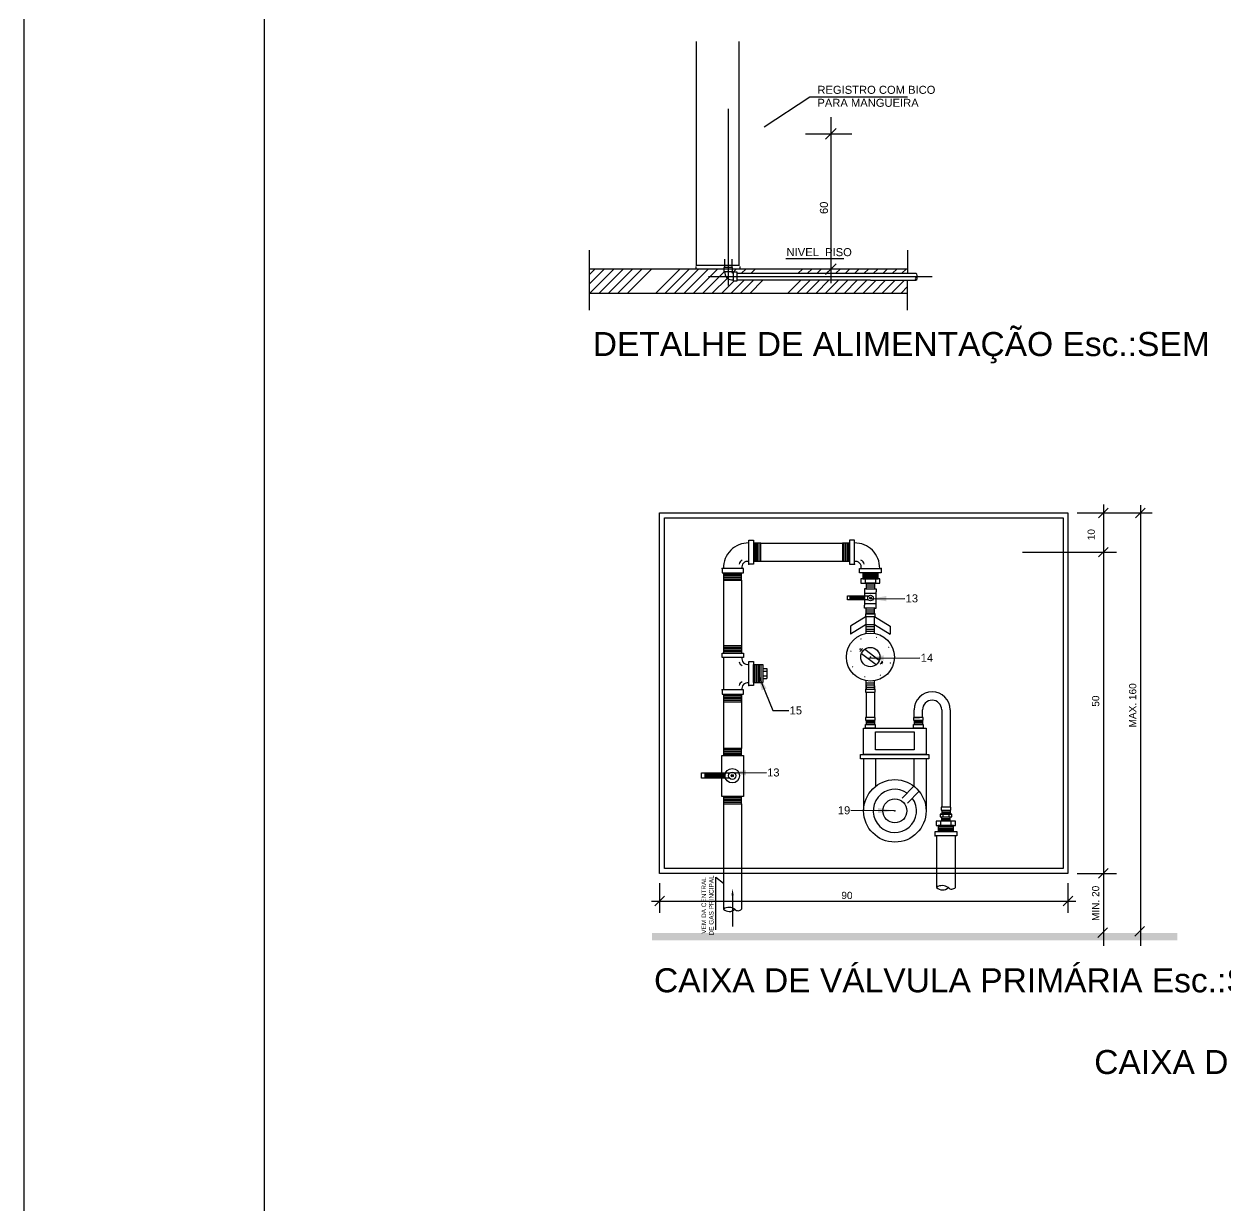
# Paper-space layout 'P12 (2)' of a CAD drawing. Extents: x 32 to 873, y 2 to 596.
# Drawn here: x 32.4 to 182.5, y 335.6 to 483.2 of the extents above; entities that cross this region are included whole.
import ezdxf

# ---------------------------------------------------------------- set-up
doc = ezdxf.new("R2010")
doc.units = 0
doc.header["$MEASUREMENT"] = 0
doc.linetypes.add('CORTE', pattern=[2850, 2150, -300, 0, -100, 0, -300])
doc.layers.get('0').update_dxf_attribs({"linetype": 'CONTINUOUS'})
for name, color, linetype in [('03', 7, 'CONTINUOUS'), ('05', 4, 'CONTINUOUS'), ('06', 1, 'CONTINUOUS'), ('carimbo', 4, 'CONTINUOUS'), ('CONEXAO_AG_FRIA', 2, 'CONTINUOUS')]:
    doc.layers.add(name, color=color, linetype=linetype)
doc.styles.get("Standard").update_dxf_attribs({"font": 'arial.ttf'})
doc.dimstyles.get("Standard").update_dxf_attribs({"dimtxt": 0.18, "dimasz": 0.18, "dimexe": 0.18, "dimexo": 0.0625, "dimgap": 0.09, "dimtad": 0, "dimtih": 1, "dimtoh": 1, "dimdec": 4, "dimzin": 0, "dimdsep": 46, "dimtxsty": 'Standard', "dimcen": 0.09, "dimadec": 0, "dimazin": 0, "dimtfac": 1, "dimtdec": 4, "dimtofl": 0, "dimtmove": 0, "dimatfit": 3, "dimfxl": 0, "dimtolj": 1, "dimtzin": 0, "dimarcsym": 0})

# ---------------------------------------------------------------- blocks, each defined once
blk = doc.blocks.new('A1')
blk.add_lwpolyline([(841, 0), (0, 0), (0, 594), (841, 594)], close=True)
at = {"color": 2}
blk.add_lwpolyline([(831, 10), (831, 584), (30, 584), (30, 10), (831, 10)], dxfattribs=at)

psp = doc.layouts.new('P12 (2)')

# ---------------------------------------------------------------- linework, layer by layer
at = {"color": 0, "linetype": 'Continuous'}
for p, q in [((102.992, 451.86), (103.705, 452.572)), ((102.992, 450.681), (104.883, 452.572)), ((103.062, 449.572), (106.062, 452.572)), ((104.24, 449.572), (107.24, 452.572)), ((105.419, 449.572), (108.419, 452.572)), ((106.597, 449.572), (109.597, 452.572)), ((107.776, 449.572), (110.776, 452.572)), ((111.311, 449.572), (114.311, 452.572)), ((112.49, 449.572), (115.49, 452.572)), ((113.668, 449.572), (116.668, 452.572)), ((114.847, 449.572), (117.847, 452.572)), ((116.025, 449.572), (119.025, 452.572)), ((117.204, 449.572), (119.898, 452.267)), ((120.993, 452.183), (121.382, 452.572)), ((122.037, 452.048), (122.561, 452.572)), ((123.215, 452.048), (123.739, 452.572)), ((129.108, 452.048), (129.632, 452.572)), ((130.287, 452.048), (130.81, 452.572)), ((131.465, 452.048), (131.989, 452.572)), ((132.644, 452.048), (133.167, 452.572)), ((133.822, 452.048), (134.346, 452.572)), ((135.001, 452.048), (135.525, 452.572)), ((136.179, 452.048), (136.703, 452.572)), ((137.358, 452.048), (137.882, 452.572)), ((138.536, 452.048), (139.06, 452.572)), ((139.715, 452.048), (140.239, 452.572)), ((140.893, 452.048), (141.417, 452.572)), ((142.072, 452.048), (142.596, 452.572)), ((118.382, 449.572), (120.26, 451.45)), ((119.561, 449.572), (121.105, 451.117)), ((120.739, 449.572), (122.349, 451.182)), ((121.918, 449.572), (123.527, 451.182)), ((123.096, 449.572), (124.706, 451.182)), ((127.81, 449.572), (129.42, 451.182)), ((128.989, 449.572), (130.598, 451.182)), ((130.167, 449.572), (131.777, 451.182)), ((131.346, 449.572), (132.955, 451.182)), ((132.525, 449.572), (134.134, 451.182)), ((133.703, 449.572), (135.312, 451.182)), ((134.882, 449.572), (136.491, 451.182)), ((136.06, 449.572), (137.669, 451.182)), ((137.239, 449.572), (138.848, 451.182)), ((138.417, 449.572), (140.026, 451.182)), ((139.596, 449.572), (141.205, 451.182)), ((140.774, 449.572), (142.384, 451.182)), ((141.953, 449.572), (142.771, 450.391))]:
    psp.add_line(p, q, dxfattribs=at)
at = {"layer": '03', "linetype": 'Continuous'}
for p, q in [((137.014, 404.57), (138.861, 403.169)), ((137.422, 405.089), (139.234, 403.713))]:
    psp.add_line(p, q, dxfattribs=at)
at = {"layer": '03', "linetype": 'Continuous', "const_width": 0.0742}
for points in [[(136.908, 406.376, 1), (136.984, 406.376, 1)], [(138.862, 406.575, 1), (138.938, 406.575, 1)], [(140.384, 405.334, 1), (140.46, 405.334, 1)], [(135.667, 404.853, 1), (135.743, 404.853, 1)], [(135.866, 402.9, 1), (135.942, 402.9, 1)], [(140.584, 403.38, 1), (140.659, 403.38, 1)], [(137.389, 401.659, 1), (137.465, 401.659, 1)], [(139.343, 401.858, 1), (139.419, 401.858, 1)]]:
    psp.add_lwpolyline(points, format="xyb", close=True, dxfattribs=at)
at = {"layer": '03', "linetype": 'Continuous'}
for radius in [3, 1.2]:
    psp.add_circle((138.125, 404.117), radius, dxfattribs=at)
for centre, radius, start, end in [((138.143, 404.107), 1.654, 139.25884, 146.99731), ((138.111, 404.064), 1.488, 131.0149, 150.03603), ((138.284, 404.253), 1.488, 316.20895, 335.23008), ((138.293, 404.369), 1.654, 319.25884, 326.99731)]:
    psp.add_arc(centre, radius, start, end, dxfattribs=at)
psp.add_point((138.125, 404.117), dxfattribs=at)
at = {"layer": '05', "linetype": 'Continuous'}
for p, q in [((135.275, 411.753), (137.935, 411.752)), ((135.275, 411.26), (135.275, 411.753)), ((135.529, 411.634), (137.471, 411.634)), ((135.529, 411.529), (137.426, 411.529)), ((135.529, 411.41), (137.426, 411.41)), ((137.89, 411.26), (135.275, 411.26)), ((117.049, 389.656), (120.596, 389.654)), ((117.049, 388.998), (117.049, 389.656)), ((120.536, 388.998), (117.049, 388.998)), ((117.388, 389.497), (119.977, 389.497)), ((117.388, 389.357), (119.917, 389.357)), ((117.388, 389.198), (119.917, 389.198))]:
    psp.add_line(p, q, dxfattribs=at)
for points, const_width in [([(116.396, 481.021), (116.396, 453.021), (121.73, 453.021), (121.73, 481.021)], 0.167), ([(110.858, 369.191), (176.482, 369.191)], 0.9)]:
    psp.add_lwpolyline(points, dxfattribs=dict(at, const_width=const_width))
for centre, radius in [((138.143, 411.485), 0.344), ((120.873, 389.298), 0.458)]:
    psp.add_circle(centre, radius, dxfattribs=at)
at = {"layer": '06', "color": 5, "linetype": 'Continuous'}
for p, q in [((124.846, 470.345), (130.568, 474.076)), ((130.568, 474.076), (142.769, 474.076)), ((133.196, 471.542), (133.196, 450.802)), ((132.53, 468.771), (133.863, 470.104)), ((130.005, 469.437), (135.824, 469.437)), ((127.575, 453.906), (134.792, 453.906)), ((132.501, 451.906), (133.834, 453.239)), ((163.974, 422.107), (173.312, 422.107)), ((166.629, 421.507), (167.829, 422.707)), ((167.229, 423.172), (167.229, 368.077)), ((171.256, 421.507), (172.456, 422.707)), ((171.856, 423.086), (171.856, 368.077)), ((166.629, 416.618), (167.829, 417.818)), ((157.12, 417.218), (168.857, 417.218)), ((163.974, 377.107), (168.857, 377.107)), ((166.629, 376.507), (167.829, 377.707)), ((111.801, 375.874), (111.801, 372.19)), ((118.825, 370.048), (118.825, 376.645)), ((118.825, 376.645), (119.784, 375.874)), ((162.801, 375.874), (162.801, 372.19)), ((111.201, 373.046), (112.401, 374.246)), ((120.909, 374.379), (120.909, 370.476)), ((162.201, 373.046), (163.401, 374.246)), ((110.772, 373.646), (163.803, 373.646)), ((166.544, 369.105), (167.744, 370.305)), ((171.17, 369.276), (172.37, 370.476))]:
    psp.add_line(p, q, dxfattribs=at)
at = {"layer": '06', "linetype": 'Continuous'}
for p, q in [((120.364, 472.575), (120.364, 450.52)), ((102.992, 454.931), (102.992, 447.423)), ((142.771, 454.931), (142.771, 452.048)), ((116.326, 452.572), (102.992, 452.572)), ((116.326, 452.878), (116.326, 452.572)), ((142.771, 452.572), (116.326, 452.572)), ((121.826, 452.878), (121.826, 452.572)), ((117.898, 451.65), (145.866, 451.65)), ((142.771, 447.423), (142.771, 451.182)), ((102.992, 449.572), (142.771, 449.572)), ((111.801, 377.107), (111.801, 422.107)), ((162.801, 422.107), (162.801, 377.107)), ((112.401, 377.707), (112.401, 421.507)), ((162.201, 421.507), (162.201, 377.707))]:
    psp.add_line(p, q, dxfattribs=at)
at = {"layer": '06', "color": 240, "linetype": 'Continuous'}
for p, q in [((122.934, 418.718), (123.534, 418.718)), ((122.934, 415.718), (122.934, 418.718)), ((123.534, 418.718), (123.534, 415.718)), ((124.434, 418.343), (123.534, 418.343)), ((123.667, 418.343), (123.667, 416.093)), ((123.667, 416.093), (123.667, 418.343)), ((123.855, 416.093), (123.855, 418.343)), ((124.044, 416.093), (124.044, 418.343)), ((124.245, 416.093), (124.245, 418.343)), ((124.434, 418.343), (129.534, 418.343)), ((124.434, 416.093), (124.434, 418.343)), ((129.534, 418.343), (134.634, 418.343)), ((134.634, 418.343), (134.634, 416.093)), ((135.534, 418.343), (134.634, 418.343)), ((134.822, 418.343), (134.822, 416.093)), ((135.023, 418.343), (135.023, 416.093)), ((135.212, 418.343), (135.212, 416.093)), ((135.4, 418.343), (135.4, 416.093)), ((136.134, 418.718), (135.534, 418.718)), ((135.534, 418.718), (135.534, 415.718)), ((136.134, 415.718), (136.134, 418.718)), ((123.534, 416.093), (124.434, 416.093)), ((124.434, 416.093), (129.534, 416.093)), ((129.534, 416.093), (134.634, 416.093)), ((134.634, 416.093), (135.534, 416.093)), ((119.592, 415.193), (119.592, 414.653)), ((122.292, 415.193), (119.592, 415.193)), ((119.592, 414.653), (122.292, 414.653)), ((119.784, 414.653), (119.784, 413.708)), ((119.784, 414.474), (122.034, 414.474)), ((122.034, 413.708), (122.034, 414.653)), ((122.292, 414.653), (122.292, 415.193)), ((123.534, 415.718), (122.934, 415.718)), ((135.534, 415.718), (136.134, 415.718)), ((136.775, 414.653), (136.775, 415.193)), ((136.775, 415.193), (139.475, 415.193)), ((139.475, 414.653), (136.775, 414.653)), ((137.169, 414.653), (137.169, 413.888)), ((137.169, 414.539), (139.082, 414.539)), ((139.082, 413.888), (139.082, 414.653)), ((139.475, 415.193), (139.475, 414.653)), ((119.784, 414.286), (122.034, 414.286)), ((119.784, 414.098), (119.784, 404.613)), ((119.784, 414.098), (122.034, 414.098)), ((119.784, 413.896), (122.034, 413.896)), ((119.784, 413.708), (122.034, 413.708)), ((122.034, 413.708), (122.034, 404.613)), ((139.325, 413.888), (136.925, 413.888)), ((136.925, 413.888), (136.925, 413.348)), ((136.925, 413.348), (139.325, 413.348)), ((137.169, 414.379), (139.082, 414.379)), ((137.169, 414.219), (139.082, 414.219)), ((137.169, 414.048), (139.082, 414.048)), ((137.169, 413.888), (139.082, 413.888)), ((137.484, 413.888), (137.484, 413.348)), ((138.725, 413.348), (137.525, 413.348)), ((137.6, 413.348), (137.6, 412.635)), ((137.6, 413.128), (138.65, 413.128)), ((138.65, 413.348), (138.65, 412.635)), ((138.812, 413.348), (138.812, 413.888)), ((139.325, 413.348), (139.325, 413.888)), ((137.413, 412.26), (137.413, 410.618)), ((137.413, 412.115), (138.838, 412.115)), ((137.6, 412.883), (138.65, 412.883)), ((138.838, 410.618), (138.838, 412.26)), ((137.413, 410.795), (138.838, 410.795)), ((137.6, 409.531), (137.6, 410.244)), ((137.6, 409.995), (138.65, 409.995)), ((138.65, 409.531), (138.65, 410.244)), ((137.6, 409.171), (135.65, 407.971)), ((137.525, 409.531), (137.525, 409.171)), ((138.725, 409.531), (137.525, 409.531)), ((137.525, 409.171), (138.725, 409.171)), ((137.6, 409.75), (138.65, 409.75)), ((137.6, 409.531), (138.65, 409.531)), ((137.6, 407.071), (137.6, 409.171)), ((137.6, 409.171), (138.65, 409.171)), ((138.65, 409.171), (140.6, 407.971)), ((138.65, 407.071), (138.65, 409.171)), ((138.725, 409.171), (138.725, 409.531)), ((137.6, 408.166), (135.65, 406.966)), ((135.65, 407.971), (135.65, 406.966)), ((137.6, 408.166), (138.65, 408.166)), ((137.6, 407.92), (138.65, 407.92)), ((137.6, 407.608), (138.65, 407.608)), ((137.6, 407.362), (138.65, 407.362)), ((138.65, 408.166), (140.6, 406.966)), ((140.6, 407.971), (140.6, 406.966)), ((119.784, 405.558), (122.034, 405.558)), ((119.592, 404.613), (122.292, 404.613)), ((119.592, 404.073), (119.592, 404.613)), ((122.292, 404.073), (119.592, 404.073)), ((119.784, 405.369), (122.034, 405.369)), ((119.784, 405.168), (122.034, 405.168)), ((119.784, 404.979), (122.034, 404.979)), ((119.784, 404.791), (122.034, 404.791)), ((119.784, 404.073), (119.784, 400.023)), ((122.292, 404.613), (122.292, 404.073)), ((122.934, 400.548), (122.934, 403.548)), ((122.934, 403.548), (123.534, 403.548)), ((123.534, 403.548), (123.534, 400.548)), ((123.534, 400.923), (123.534, 403.173)), ((123.534, 403.173), (124.7, 403.173)), ((123.712, 400.923), (123.712, 403.173)), ((123.9, 400.923), (123.9, 403.173)), ((124.089, 400.923), (124.089, 403.173)), ((124.29, 400.923), (124.29, 403.173)), ((124.479, 400.923), (124.479, 403.173)), ((124.7, 403.173), (124.7, 400.923)), ((124.7, 402.673), (125.2, 402.673)), ((125.2, 402.673), (125.2, 401.423)), ((123.534, 400.923), (124.7, 400.923)), ((124.7, 402.364), (125.2, 402.364)), ((124.7, 401.774), (125.2, 401.774)), ((124.7, 401.423), (125.2, 401.423)), ((137.6, 400.112), (137.6, 401.163)), ((137.6, 400.915), (138.65, 400.915)), ((138.65, 400.112), (138.65, 401.163)), ((119.592, 400.023), (119.592, 399.483)), ((122.292, 400.023), (119.592, 400.023)), ((119.592, 399.483), (122.292, 399.483)), ((119.784, 399.483), (119.784, 392.708)), ((119.784, 399.483), (119.784, 398.538)), ((122.034, 399.483), (122.034, 392.708)), ((122.034, 398.538), (122.034, 399.483)), ((122.292, 399.483), (122.292, 400.023)), ((123.534, 400.548), (122.934, 400.548)), ((137.525, 400.112), (137.525, 399.752)), ((137.525, 400.112), (138.725, 400.112)), ((137.525, 399.752), (138.725, 399.752)), ((137.6, 400.669), (138.65, 400.669)), ((137.6, 400.532), (137.6, 400.112)), ((137.6, 400.357), (138.65, 400.357)), ((137.6, 399.752), (137.6, 396.583)), ((138.65, 400.532), (138.65, 400.112)), ((138.65, 399.752), (138.65, 396.583)), ((138.725, 399.752), (138.725, 400.112)), ((119.784, 399.304), (122.034, 399.304)), ((119.784, 399.116), (122.034, 399.116)), ((119.784, 398.927), (122.034, 398.927)), ((119.784, 398.726), (122.034, 398.726)), ((119.784, 398.538), (122.034, 398.538)), ((137.525, 396.583), (137.525, 396.223)), ((138.725, 396.583), (137.525, 396.583)), ((138.725, 396.223), (138.725, 396.583)), ((143.513, 396.583), (143.513, 396.223)), ((144.713, 396.583), (143.513, 396.583)), ((143.588, 396.583), (143.588, 397.532)), ((143.638, 396.581), (144.271, 396.581)), ((144.638, 396.583), (144.638, 397.532)), ((144.713, 396.223), (144.713, 396.583)), ((147.038, 397.532), (147.038, 385.357)), ((148.088, 397.532), (148.088, 385.357)), ((137.286, 395.256), (145.086, 395.256)), ((137.286, 391.956), (137.286, 395.256)), ((137.525, 396.223), (138.725, 396.223)), ((137.525, 395.256), (137.525, 395.706)), ((137.525, 395.706), (138.725, 395.706)), ((138.725, 395.256), (137.525, 395.256)), ((137.6, 396.223), (137.6, 395.706)), ((138.65, 396.079), (137.6, 396.079)), ((138.65, 395.892), (137.6, 395.892)), ((138.65, 395.706), (137.6, 395.706)), ((138.65, 396.223), (138.65, 395.706)), ((138.725, 395.706), (138.725, 395.256)), ((143.513, 396.223), (144.713, 396.223)), ((143.513, 395.256), (143.513, 395.706)), ((143.513, 395.706), (144.713, 395.706)), ((144.713, 395.256), (143.513, 395.256)), ((143.588, 396.223), (143.588, 395.706)), ((144.638, 396.079), (143.588, 396.079)), ((144.638, 395.892), (143.588, 395.892)), ((144.638, 395.706), (143.588, 395.706)), ((144.638, 396.223), (144.638, 395.706)), ((144.713, 395.706), (144.713, 395.256)), ((145.086, 395.256), (145.086, 391.956)), ((138.78, 394.772), (143.58, 394.772)), ((138.78, 392.522), (138.78, 394.772)), ((143.58, 394.772), (143.58, 392.522)), ((119.784, 392.708), (119.784, 391.808)), ((122.034, 392.708), (119.784, 392.708)), ((122.034, 392.519), (119.784, 392.519)), ((122.034, 392.318), (119.784, 392.318)), ((122.034, 392.13), (119.784, 392.13)), ((122.034, 391.941), (119.784, 391.941)), ((122.034, 391.808), (122.034, 392.708)), ((136.881, 391.956), (145.431, 391.956)), ((136.881, 391.416), (136.881, 391.956)), ((145.086, 391.956), (137.286, 391.956)), ((143.58, 392.522), (138.78, 392.522)), ((145.431, 391.956), (145.431, 391.416)), ((119.559, 386.708), (119.559, 391.808)), ((119.559, 391.808), (122.259, 391.808)), ((122.259, 391.808), (122.259, 386.708)), ((145.431, 391.416), (136.881, 391.416)), ((137.286, 391.416), (137.286, 384.907)), ((138.749, 391.416), (138.749, 387.957)), ((143.573, 391.416), (143.573, 387.957)), ((145.086, 391.416), (145.086, 384.907)), ((143.573, 387.991), (142.088, 386.507)), ((144.234, 387.375), (142.749, 385.89)), ((122.259, 386.708), (119.559, 386.708)), ((119.784, 386.708), (119.784, 385.808)), ((119.784, 386.574), (122.034, 386.574)), ((119.784, 386.386), (122.034, 386.386)), ((119.784, 386.198), (122.034, 386.198)), ((119.784, 385.996), (122.034, 385.996)), ((122.034, 385.808), (122.034, 386.708)), ((119.784, 385.808), (122.034, 385.808)), ((119.784, 385.808), (119.784, 379.808)), ((122.034, 385.808), (122.034, 379.808)), ((146.843, 384.48), (148.283, 384.48)), ((148.283, 384.48), (146.843, 384.48)), ((146.843, 384.48), (146.843, 384.156)), ((148.193, 384.48), (146.933, 384.48)), ((146.963, 385.357), (146.963, 384.997)), ((148.163, 385.357), (146.963, 385.357)), ((146.963, 384.997), (148.163, 384.997)), ((146.989, 384.48), (148.136, 384.48)), ((147.038, 384.997), (147.038, 384.48)), ((148.088, 384.853), (147.038, 384.853)), ((148.088, 384.666), (147.038, 384.666)), ((147.177, 384.48), (147.177, 384.156)), ((147.974, 384.156), (147.974, 384.48)), ((148.088, 384.997), (148.088, 384.48)), ((148.163, 384.997), (148.163, 385.357)), ((148.283, 384.156), (148.283, 384.48)), ((148.763, 383.638), (146.363, 383.638)), ((146.363, 383.638), (146.363, 383.098)), ((146.363, 383.098), (148.763, 383.098)), ((148.519, 383.098), (146.606, 383.098)), ((146.606, 383.098), (146.606, 382.333)), ((148.519, 382.938), (146.606, 382.938)), ((146.843, 384.156), (148.283, 384.156)), ((146.876, 383.638), (146.876, 383.098)), ((146.933, 384.156), (148.193, 384.156)), ((148.163, 383.638), (146.963, 383.638)), ((147.038, 383.638), (147.038, 384.156)), ((147.038, 383.969), (148.088, 383.969)), ((147.038, 383.782), (148.088, 383.782)), ((147.248, 384.156), (147.878, 384.156)), ((148.088, 383.638), (148.088, 384.156)), ((148.204, 383.098), (148.204, 383.638)), ((148.519, 382.333), (148.519, 383.098)), ((148.763, 383.098), (148.763, 383.638)), ((146.213, 382.333), (148.913, 382.333)), ((146.213, 381.793), (146.213, 382.333)), ((148.913, 381.793), (146.213, 381.793)), ((146.39, 381.793), (146.39, 375.358)), ((148.519, 382.767), (146.606, 382.767)), ((148.519, 382.607), (146.606, 382.607)), ((148.519, 382.447), (146.606, 382.447)), ((148.706, 381.793), (148.706, 375.307)), ((148.913, 382.333), (148.913, 381.793)), ((119.784, 379.808), (119.784, 372.652)), ((122.034, 379.808), (122.034, 372.652))]:
    psp.add_line(p, q, dxfattribs=at)
at = {"layer": '06', "color": 240}
for p, q in [((137.563, 412.635), (137.413, 412.635)), ((137.413, 412.635), (137.413, 412.26)), ((137.563, 412.635), (137.413, 412.635)), ((137.563, 412.635), (138.688, 412.635)), ((138.688, 412.635), (138.838, 412.635)), ((138.688, 412.635), (138.838, 412.635)), ((138.838, 412.635), (138.838, 412.26)), ((137.413, 410.243), (137.413, 410.618)), ((137.563, 410.243), (137.413, 410.243)), ((138.688, 410.243), (137.563, 410.243)), ((138.688, 410.243), (138.838, 410.243)), ((138.838, 410.243), (138.838, 410.618))]:
    psp.add_line(p, q, dxfattribs=at)
at = {"layer": '06', "linetype": 'Continuous'}
for points in [[(111.801, 422.107), (162.801, 422.107)], [(112.401, 421.507), (162.201, 421.507)], [(162.801, 377.107), (111.801, 377.107)], [(162.201, 377.707), (112.401, 377.707)]]:
    psp.add_lwpolyline(points, dxfattribs=at)
at = {"layer": '06', "color": 240, "linetype": 'Continuous'}
for centre, radius in [((138.143, 411.485), 0.1), ((138.143, 411.499), 0.0299), ((120.873, 389.298), 0.905), ((120.873, 389.298), 0.134), ((120.873, 389.318), 0.0398), ((141.186, 384.907), 3.9), ((141.186, 384.907), 1.5)]:
    psp.add_circle(centre, radius, dxfattribs=at)
for centre, radius, start, end in [((122.908, 415.233), 3.14, 89.53943, 180.72892), ((136.159, 415.233), 3.14, 359.27108, 90.46057), ((122.335, 415.627), 0.618, 110.74104, 169.92501), ((122.799, 415.34), 0.728, 79.32406, 191.65704), ((136.268, 415.34), 0.728, 348.34296, 100.67594), ((136.733, 415.627), 0.618, 10.07499, 69.25896), ((122.799, 403.925), 0.728, 168.34296, 280.67594), ((122.335, 403.638), 0.618, 190.07499, 249.25896), ((122.335, 400.457), 0.618, 110.74104, 169.92501), ((122.799, 400.17), 0.728, 79.32406, 191.65704), ((145.838, 397.532), 2.25, 0, 180), ((145.838, 397.532), 1.2, 0, 180), ((141.186, 384.907), 2.7, 55.52243, 36.26088), ((147.108, 374.31), 1.271, 53.37507, 124.39937), ((147.142, 376.074), 1.038, 223.57986, 314.19457), ((148.297, 375.721), 0.582, 222.256, 321.44755), ((120.467, 371.653), 1.21, 53.37507, 124.39937), ((120.5, 373.333), 0.989, 223.57986, 314.19457), ((121.6, 372.997), 0.555, 222.256, 321.44755)]:
    psp.add_arc(centre, radius, start, end, dxfattribs=at)
for p in [(119.592, 415.193), (122.934, 415.718), (136.134, 415.718), (139.475, 415.193), (119.592, 400.023), (122.934, 400.548), (141.186, 384.907), (146.213, 381.793)]:
    psp.add_point(p, dxfattribs=at)
for points in [[(137.352, 413.89), (137.48, 413.764), (137.48, 413.89)], [(137.356, 413.348), (137.484, 413.474), (137.484, 413.348)], [(137.608, 413.89), (137.48, 413.764), (137.48, 413.89)], [(137.611, 413.348), (137.484, 413.474), (137.484, 413.348)], [(138.684, 413.89), (138.812, 413.764), (138.812, 413.89)], [(138.688, 413.348), (138.815, 413.474), (138.815, 413.348)], [(138.939, 413.89), (138.812, 413.764), (138.812, 413.89)], [(138.943, 413.348), (138.815, 413.474), (138.815, 413.348)], [(147.098, 384.481), (147.175, 384.405), (147.175, 384.481)], [(147.252, 384.481), (147.175, 384.405), (147.175, 384.481)], [(147.897, 384.481), (147.974, 384.405), (147.974, 384.481)], [(148.051, 384.481), (147.974, 384.405), (147.974, 384.481)], [(146.745, 383.638), (146.873, 383.512), (146.873, 383.638)], [(146.749, 383.096), (146.876, 383.222), (146.876, 383.096)], [(147.004, 383.096), (146.876, 383.222), (146.876, 383.096)], [(147.101, 384.156), (147.177, 384.231), (147.177, 384.156)], [(147.254, 384.156), (147.177, 384.231), (147.177, 384.156)], [(147.9, 384.156), (147.976, 384.231), (147.976, 384.156)], [(148.053, 384.156), (147.976, 384.231), (147.976, 384.156)], [(148.077, 383.638), (148.204, 383.512), (148.204, 383.638)], [(148.08, 383.096), (148.208, 383.222), (148.208, 383.096)], [(148.332, 383.638), (148.204, 383.512), (148.204, 383.638)], [(148.336, 383.096), (148.208, 383.222), (148.208, 383.096)]]:
    psp.add_solid(points, dxfattribs=at)
at = {"layer": '06', "color": 5, "linetype": 'Continuous'}
psp.add_solid([(120.774, 374.379), (121.044, 374.379), (120.909, 375.189)], dxfattribs=at)
at = {"layer": 'CONEXAO_AG_FRIA', "linetype": 'Continuous'}
for p, q in [((119.949, 452.767), (119.949, 453.822)), ((120.816, 453.822), (120.816, 452.767)), ((121.486, 452.048), (138.153, 452.048)), ((138.153, 452.048), (143.819, 452.048)), ((138.153, 451.182), (121.486, 451.182)), ((138.153, 451.182), (143.819, 451.182))]:
    psp.add_line(p, q, dxfattribs=at)
at = {"layer": 'CONEXAO_AG_FRIA', "linetype": 'CORTE'}
for p, q in [((120.903, 452.767), (119.836, 452.767)), ((119.836, 452.767), (119.836, 452.267)), ((119.836, 452.267), (120.903, 452.267)), ((120.903, 452.267), (120.903, 452.767)), ((120.986, 452.183), (120.986, 451.117)), ((121.486, 452.183), (120.986, 452.183)), ((121.486, 451.117), (121.486, 452.183)), ((120.986, 451.117), (121.486, 451.117))]:
    psp.add_line(p, q, dxfattribs=at)
at = {"layer": 'CONEXAO_AG_FRIA', "linetype": 'Continuous'}
for centre, radius, start, end in [((120.885, 452.156), 0.942, 173.23286, 276.17534), ((121.109, 452.398), 0.349, 202.12172, 249.48165), ((143.622, 451.784), 0.33, 304.60891, 53.20518), ((143.919, 451.35), 0.196, 124.22708, 239.31729), ((143.711, 451.433), 0.274, 293.31369, 43.61549)]:
    psp.add_arc(centre, radius, start, end, dxfattribs=at)

# ---------------------------------------------------------------- block references
at = {"layer": 'carimbo', "linetype": 'Continuous'}
psp.add_blockref('A1', (32.403, 2.471), dxfattribs=at)

# ---------------------------------------------------------------- texts
for s, p in [('DETALHE DE ALIMENTAÇÃO Esc.:SEM', (103.446, 441.707)), ('CAIXA DE VÁLVULA PRIMÁRIA Esc.:SEM', (111.098, 362.253)), ('CAIXA DE VÁLVULA SECUNDÁRIA Esc.:SEM', (166.089, 352.048))]:
    psp.add_text(s, height=3).set_placement(p)
at = {"color": 7, "char_height": 1}
for s, insert, attachment_point in [('13', (142.529, 411.438), 4), ('14', (144.412, 404.029), 4), ('\\A1;15', (128.036, 397.447), 4), ('\\A1;13', (125.229, 389.699), 4), ('\\A1;19', (135.613, 384.977), 6)]:
    psp.add_mtext(s, dxfattribs=dict(at, insert=insert, attachment_point=attachment_point))
at = {"layer": '03', "color": 7, "linetype": 'Continuous'}
for s, height, p in [('REGISTRO COM BICO', 1, (131.507, 474.451)), ('PARA MANGUEIRA', 1, (131.507, 472.832)), ('NIVEL  PISO', 1, (127.659, 454.18)), ('90', 0.9, (134.503, 373.903))]:
    psp.add_text(s, height=height, dxfattribs=at).set_placement(p)
for s, height, p in [('60', 1, (132.821, 459.436)), ('10', 0.9, (166.159, 418.705)), ('MAX. 160', 0.9, (171.342, 395.324)), ('MIN. 20                                                                50', 0.9, (166.715, 371.161)), (' VEM DA CENTRAL', 0.576, (117.61, 369.348)), ('DE GAS PRINCIPAL', 0.576, (118.543, 369.348))]:
    psp.add_text(s, height=height, rotation=90, dxfattribs=at).set_placement(p)

# ---------------------------------------------------------------- leaders
at = {"color": 5, "annotation_type": 0, "has_hookline": 1}
for points, override, hookline_direction, text_width in [([(138.129, 411.393), (142.439, 411.438)], {"dimtxt": 2, "dimasz": 2, "dimexe": 0.2, "dimexo": 0.2, "dimdec": 1, "dimlfac": 2, "dimrnd": 1, "dimtxsty": 'Standard', "dimse1": 0, "dimclrd": 5, "dimclre": 5, "dimclrt": 7, "dimtdec": 4, "dimtix": 1}, 0, 1.338), ([(137.776, 403.984), (144.322, 404.029)], {"dimtxt": 2, "dimasz": 2, "dimexe": 0.2, "dimexo": 0.2, "dimdec": 1, "dimlfac": 2, "dimrnd": 1, "dimtxsty": 'Standard', "dimse1": 0, "dimclrd": 5, "dimclre": 5, "dimclrt": 7, "dimtdec": 4, "dimtix": 1}, 0, 1.334), ([(124.089, 401.931), (125.946, 397.447), (127.946, 397.447)], {"dimtxt": 2, "dimasz": 2, "dimexe": 0.2, "dimexo": 0.2, "dimdec": 1, "dimlfac": 0.5, "dimrnd": 1, "dimtxsty": 'Standard', "dimse1": 0, "dimclrd": 5, "dimclre": 5, "dimclrt": 7, "dimtdec": 4, "dimtix": 1}, 0, 1.346), ([(120.596, 389.654), (125.139, 389.699)], {"dimtxt": 2, "dimasz": 2, "dimexe": 0.2, "dimexo": 0.2, "dimdec": 1, "dimlfac": 2, "dimrnd": 1, "dimtxsty": 'Standard', "dimse1": 0, "dimclrd": 5, "dimclre": 5, "dimclrt": 7, "dimtdec": 4, "dimtix": 1}, 0, 1.338), ([(141.071, 384.932), (135.703, 384.977)], {"dimtxt": 2, "dimasz": 2, "dimexe": 0.2, "dimexo": 0.2, "dimdec": 1, "dimlfac": 2, "dimrnd": 1, "dimtxsty": 'Standard', "dimse1": 0, "dimclrd": 5, "dimclre": 5, "dimclrt": 7, "dimtdec": 4, "dimtix": 1}, 1, 1.34)]:
    psp.add_leader(points, dimstyle='Standard', override=override, dxfattribs=dict(at, hookline_direction=hookline_direction, text_width=text_width))

doc.saveas('drawing.dxf')
